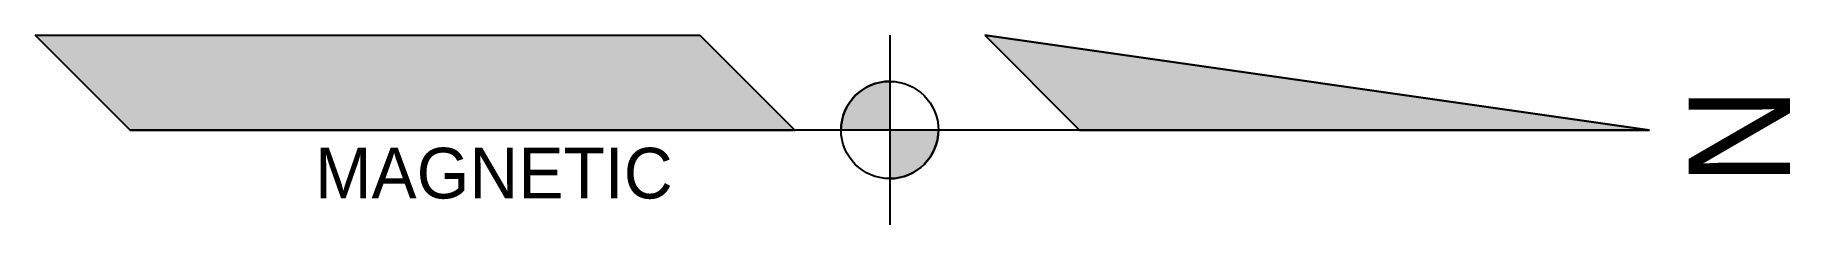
# Model space of a CAD drawing. Extents: x -6.3 to 6.7, y -0.7 to 0.7.
import ezdxf

# ---------------------------------------------------------------- set-up
doc = ezdxf.new("R2010")
doc.units = 0
doc.header["$MEASUREMENT"] = 0
doc.layers.add('SEPTICAD', color=7, linetype='CONTINUOUS')

msp = doc.modelspace()

# ---------------------------------------------------------------- hatches: boundary and pattern name
at = {"layer": 'SEPTICAD'}
for points in [[(-1.405, 0.703), (-6.325, 0.703), (-5.622, 0), (-0.703, 0)], [(0.703, 0.703), (1.405, 0), (5.622, 0)], [(0, 0), (0, 0.36, 0.414214), (-0.36, 0)], [(0, -0.36, 0.414214), (0.36, 0), (0, 0)]]:
    msp.add_hatch(color=7, dxfattribs=at).paths.add_polyline_path(points)

# ---------------------------------------------------------------- linework, layer by layer
for p, q in [((-6.325, 0.703), (-1.405, 0.703)), ((-5.622, 0), (-6.325, 0.703)), ((-6.325, 0.703), (-5.622, 0)), ((-6.325, 0.703), (-1.405, 0.703)), ((-1.405, 0.703), (-0.703, 0)), ((-1.405, 0.703), (-0.703, 0)), ((0, 0.703), (0, -0.703)), ((0.703, 0.703), (1.405, 0)), ((5.622, 0), (0.703, 0.703)), ((0.703, 0.703), (1.405, 0)), ((0.703, 0.703), (5.622, 0)), ((5.622, 0), (-5.622, 0)), ((-5.622, 0), (-0.703, 0)), ((1.405, 0), (5.622, 0))]:
    msp.add_line(p, q, dxfattribs=at)
msp.add_circle((0, 0), 0.36, dxfattribs=at)
for start, end in [(90, 180), (270, 360)]:
    msp.add_arc((0, 0), 0.36, start, end, dxfattribs=at)

# ---------------------------------------------------------------- texts
msp.add_text('N', height=0.75, rotation=270, dxfattribs=at).set_placement((5.912, 0.316))
msp.add_text('MAGNETIC', height=0.375, dxfattribs=at).set_placement((-4.253, -0.507))

doc.saveas('drawing.dxf')
